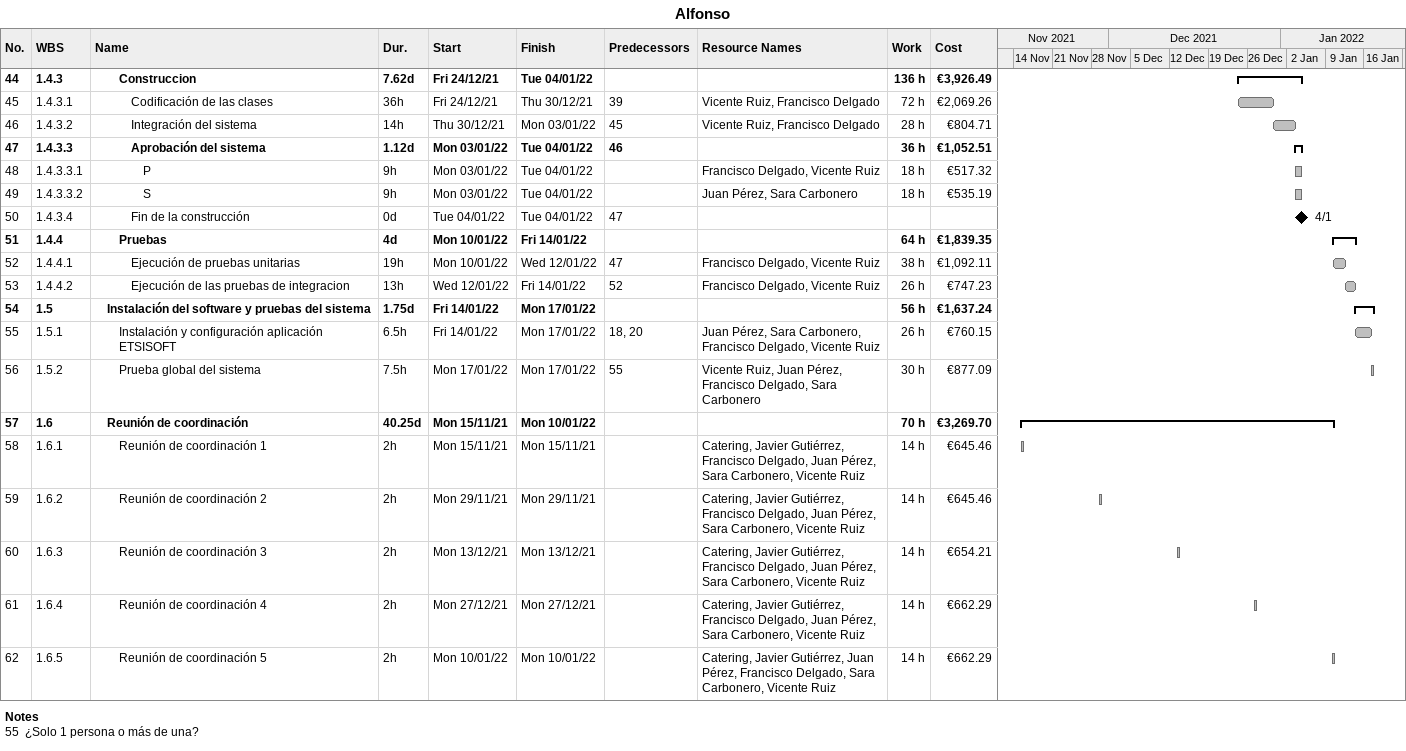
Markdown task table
Alfonso

| ID | WBS | Task | Duration | Start | Finish | Predecessors | Resources | Work (h) | Cost (€) |
|---|---|---|---|---|---|---|---|---|---|
| 44 | 1.4.3 | **Construccion** | 7.62d | 2021-12-24 | 2022-01-04 |  |  | 136 | 3926.49 |
| 45 | 1.4.3.1 | Codificación de las clases | 36h | 2021-12-24 | 2021-12-30 | 39 | Vicente Ruiz, Francisco Delgado | 72 | 2069.26 |
| 46 | 1.4.3.2 | Integración del sistema | 14h | 2021-12-30 | 2022-01-03 | 45 | Vicente Ruiz, Francisco Delgado | 28 | 804.71 |
| 47 | 1.4.3.3 | **Aprobación del sistema** | 1.12d | 2022-01-03 | 2022-01-04 | 46 |  | 36 | 1052.51 |
| 48 | 1.4.3.3.1 | P | 9h | 2022-01-03 | 2022-01-04 |  | Francisco Delgado, Vicente Ruiz | 18 | 517.32 |
| 49 | 1.4.3.3.2 | S | 9h | 2022-01-03 | 2022-01-04 |  | Juan Pérez, Sara Carbonero | 18 | 535.19 |
| 50 | 1.4.3.4 | Fin de la construcción | 0d | 2022-01-04 | 2022-01-04 | 47 |  |  |  |
| 51 | 1.4.4 | **Pruebas** | 4d | 2022-01-10 | 2022-01-14 |  |  | 64 | 1839.35 |
| 52 | 1.4.4.1 | Ejecución de pruebas unitarias | 19h | 2022-01-10 | 2022-01-12 | 47 | Francisco Delgado, Vicente Ruiz | 38 | 1092.11 |
| 53 | 1.4.4.2 | Ejecución de las pruebas de integracion | 13h | 2022-01-12 | 2022-01-14 | 52 | Francisco Delgado, Vicente Ruiz | 26 | 747.23 |
| 54 | 1.5 | **Instalación del software y pruebas del sistema** | 1.75d | 2022-01-14 | 2022-01-17 |  |  | 56 | 1637.24 |
| 55 | 1.5.1 | Instalación y configuración aplicación ETSISOFT | 6.5h | 2022-01-14 | 2022-01-17 | 18, 20 | Juan Pérez, Sara Carbonero, Francisco Delgado, Vicente Ruiz | 26 | 760.15 |
| 56 | 1.5.2 | Prueba global del sistema | 7.5h | 2022-01-17 | 2022-01-17 | 55 | Vicente Ruiz, Juan Pérez, Francisco Delgado, Sara Carbonero | 30 | 877.09 |
| 57 | 1.6 | **Reunión de coordinación** | 40.25d | 2021-11-15 | 2022-01-10 |  |  | 70 | 3269.70 |
| 58 | 1.6.1 | Reunión de coordinación 1 | 2h | 2021-11-15 | 2021-11-15 |  | Catering, Javier Gutiérrez, Francisco Delgado, Juan Pérez, Sara Carbonero, Vicente Ruiz | 14 | 645.46 |
| 59 | 1.6.2 | Reunión de coordinación 2 | 2h | 2021-11-29 | 2021-11-29 |  | Catering, Javier Gutiérrez, Francisco Delgado, Juan Pérez, Sara Carbonero, Vicente Ruiz | 14 | 645.46 |
| 60 | 1.6.3 | Reunión de coordinación 3 | 2h | 2021-12-13 | 2021-12-13 |  | Catering, Javier Gutiérrez, Francisco Delgado, Juan Pérez, Sara Carbonero, Vicente Ruiz | 14 | 654.21 |
| 61 | 1.6.4 | Reunión de coordinación 4 | 2h | 2021-12-27 | 2021-12-27 |  | Catering, Javier Gutiérrez, Francisco Delgado, Juan Pérez, Sara Carbonero, Vicente Ruiz | 14 | 662.29 |
| 62 | 1.6.5 | Reunión de coordinación 5 | 2h | 2022-01-10 | 2022-01-10 |  | Catering, Javier Gutiérrez, Juan Pérez, Francisco Delgado, Sara Carbonero, Vicente Ruiz | 14 | 662.29 |

Notes
- 55: ¿Solo 1 persona o más de una?
